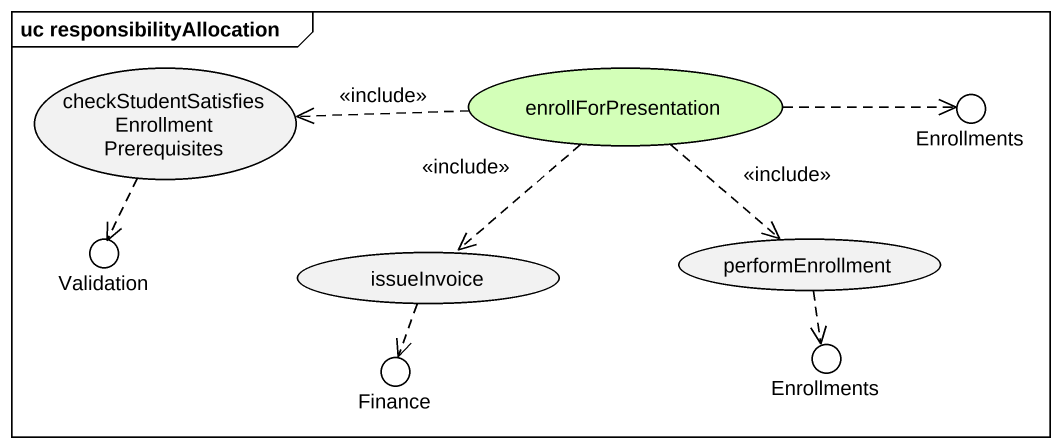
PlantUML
@startuml
mainframe uc responsibilityAllocation
usecase "checkStudentSatisfiesEnrollmentPrerequisites" as checkStudentSatisfiesEnrollm
usecase enrollForPresentation #D3FFB8
() Enrollments
() Validation
usecase issueInvoice
usecase performEnrollment
() Finance
() "Enrollments" as Enrollments_2
checkStudentSatisfiesEnrollm ..> Validation
enrollForPresentation .left.> checkStudentSatisfiesEnrollm : <<include>>
enrollForPresentation .right.> Enrollments
enrollForPresentation ..> issueInvoice : <<include>>
enrollForPresentation ..> performEnrollment : <<include>>
issueInvoice ..> Finance
performEnrollment ..> Enrollments_2
@enduml
